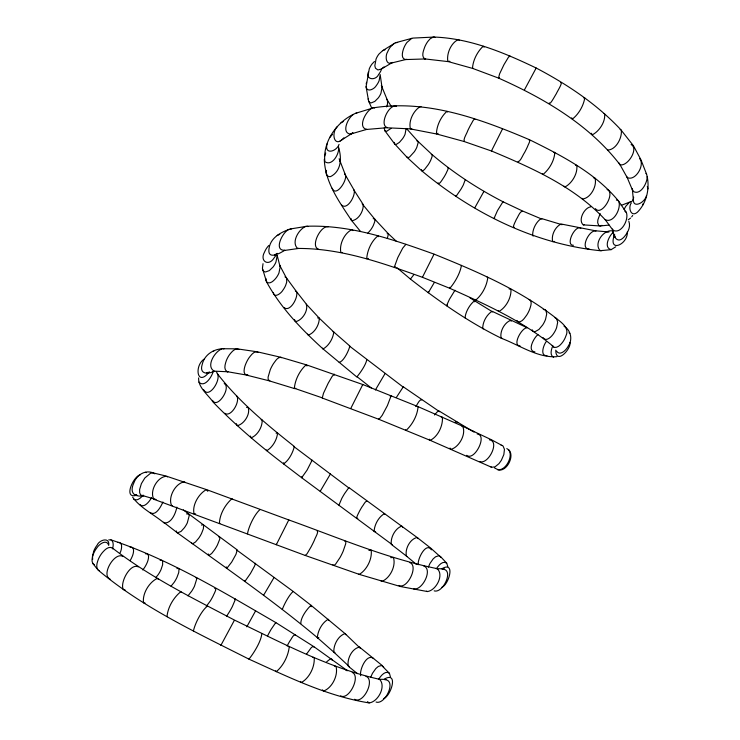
<?xml version="1.0" encoding="UTF-8"?>
<svg xmlns="http://www.w3.org/2000/svg" width="740" height="740" viewBox="0 0 740 740"><rect width="100%" height="100%" fill="white"/><g stroke="black" fill="none" stroke-linecap="round" stroke-linejoin="round"><path stroke-width="1.11" d="M208.282 553.955L208.458 555.222C245.578 581.807 282.699 608.511 317.682 637.908L318.82 637.649M421.532 169.626L421.689 170.783C472.453 213 534.132 243.867 600.288 250.712L611.138 249.648L615.763 246.79M384.245 127.854L384.763 130.592L394.605 143.847L407.055 157.352L421.689 170.783L423.067 170.69L424.594 169.404L428.275 164.641A19.795 8.297 -51.8 0 0 430.689 160.321L432.086 156.639L432.086 154.595L417.86 141.257L406.565 128.64M394.226 43.355L390.554 46.787A24.235 20.637 76.3 0 0 387.64 51.874C384.874 55.778 385.808 66.424 392.533 62.419L381.489 68.968L377.946 69.967L375.495 68.237L374.819 65.777L376.05 59.089A23.504 21.331 62.1 0 1 378.908 54.122L382.589 50.699L395.438 42.754L412.8 38.092L434.241 37.056C470.252 38.406 504.107 52.651 536.176 68.015C567.182 84.323 596.801 104.025 620.841 129.74L633.422 145.734L640.933 159.748L646.584 174.187C650.266 187.146 647.028 202.677 637.353 212.269C630.887 217.81 627.779 207.329 631.405 202.816M646.529 195.48C645.086 202.871 631.072 210.049 633.662 197.118M647.195 176.564C647.417 183.104 640.165 196.285 632.922 191.161L626.678 176.342M338.541 146.816C339.836 153.504 332.047 166.87 324.86 161.662C322.668 141.192 337.236 121.221 355.681 113.275L373.672 107.79C427.618 99.364 480.926 119.057 529.803 139.869C561.78 155.696 595.015 172.679 618.187 200.614L626.327 212.426C629.194 219.604 620.99 234.848 612.887 230.122L605.209 219.678C613.414 223.822 621.36 208.634 618.825 201.363M338.726 148.074C341.63 157.435 341.445 169.636 332.389 175.547C328.671 178.923 324.61 174.326 326.543 170.376M555.768 350.168C555.814 365.199 571.021 349.521 570.068 342.398M248.844 658.443L248.982 659.155C287.768 676.684 326.729 696.127 369.158 702.917C378.177 701.871 386.428 686.137 379.555 679.32C328.292 667.85 281.496 642.625 234.478 620.092C192.65 598.105 149.813 576.987 112.304 547.942C108.142 545.815 104.201 550.43 101.796 553.326A26.399 23.985 -41.4 0 0 98.374 559.237C97.134 562.567 95.488 567.145 98.235 570.161C143.144 607.864 197.016 632.839 248.982 659.155C254.338 652.421 261.109 641.127 261.747 634.014M378.945 418.544L379.028 419.377L430.18 440.337L491.591 467.264L495.032 466.857L498.973 463.629L501.35 460.308L503.838 454.591L504.458 449.356L503.052 446.007L491.499 439.791L462.565 426.166L417.702 406.491L362.794 384.522L306.545 364.885L280.821 357.281L257.261 351.805L237.179 348.845L222.934 348.734C213.407 349.003 204.444 354.849 202.242 364.321C199.162 373.885 206.96 374.792 214.397 371.184M198.616 377.909C198.117 387.732 208.199 394.809 213.166 402.19C234.904 424.649 258.723 444.925 283.55 463.888C288.831 460.493 292.79 452.815 294.354 446.507C266.668 424.557 239.02 401.737 217.32 373.644C221.343 379.648 209.078 399.397 203.63 389.767M509.925 56.684L509.869 55.852L508.519 57.119L503.986 64.639L499.602 73.834L498.52 78.079C544.067 98.374 589.207 124.625 620.028 164.752C627.538 166.861 639.092 148.574 631.118 144.531M474.59 301.791L474.571 300.801L469.761 297.674M503.043 202.149L502.978 201.743C477.707 188.681 453.722 173.095 432.086 154.595L431.291 154.429M374.459 61.475L372.054 63.992A22.653 21.423 38.2 0 0 369.269 68.839L366.078 86.756L368.575 100.936L371.665 108.012M368.279 72.215C365.754 80.216 375.976 80.651 378.612 74.5A22.755 21.497 35.7 0 0 381.396 69.653M176.842 507.131C175.722 513.32 171.329 523.837 164.04 522.93C153.809 514.383 140.434 508.066 132.617 497.169M334.267 375.097L334.24 374.125L332.112 376.438L328.153 383.302L323.491 393.255L322.252 398.018L379.028 419.377L382.182 415.344L387.399 405.603L391.146 395.724L390.174 396.159M403.365 387.214L349.299 345.95M627.354 231.777C628.168 244.746 607.152 253.626 614.69 234.182M449.828 287.342L449.828 288.322C486.356 304.677 523.809 321.428 554.519 347.476C558.33 347.707 561.096 344.294 563.131 341.51A23.847 21.876 -28.4 0 0 565.86 336.071C569.763 328.412 562.095 322.881 556.693 318.746L555.953 318.108C519.591 289.673 476.569 271.303 434.065 254.125C393.282 239.547 351.038 224.747 307.118 226.246L290.45 228.947C281.32 231.981 270.905 237.383 269.138 247.872C266.761 260.239 278.887 254.097 284.78 250.24C272.986 250.953 282.884 231.25 289.229 229.289M438.126 182.854C438.903 186.054 442.936 178.451 443.935 177.221A19.638 5.596 -55.1 0 0 446.331 172.919C446.646 171.652 449.337 167.989 447.506 167.554M226.274 566.868L226.477 568.126L227.43 567.58L231.685 562.086L235.977 554.334L237.225 549.903L183.298 509.897M283.605 462.778L283.55 463.888L301.68 477.726L392.413 544.807M348.929 488.002L293.743 446.461M327.043 143.921C324.111 155.289 336.682 151.598 339.05 144.374M356.8 376.512L371.323 387.973M549.219 102.98C549.746 106.014 555.462 94.803 556.304 93.758C556.878 92.038 563.27 82.297 560.698 82.575M311.142 606.717L311.068 605.329L292.911 591.223L236.569 549.913M292.92 591.713C289.377 594.729 284.373 603.738 282.301 609.464M410.432 278.573L410.432 279.072C438.885 301.291 468.661 322.205 501.147 338.143L501.655 338.402C519.24 345.043 537.582 358.012 556.905 356.68M366.189 83.898L366.568 82.297M263.024 263.671L262.423 268.343L266.548 281.857C280.58 307.581 301.245 329.078 322.769 348.688L356.828 376.975C360.732 372.285 365.653 364.996 366.726 360.056M112.415 548.784C113.812 545.676 113.794 538.739 108.761 539.839M324.592 156.344L325.72 153.032M275.576 623.422L275.77 622.553C222.675 591.806 169.432 559.385 110.972 539.867M456.108 195.48L456.016 196.424L460.955 189.209A19.536 2.849 -58.1 0 0 463.332 184.926L465.127 180.024M213.185 371.415C211.918 376.725 204.573 388.167 198.884 382.09M245.005 580.447L244.894 581.464L250.462 573.491L254.505 566.137L255.568 563.316L255.133 563.482M301.818 476.69L301.68 477.726L307.054 470.131L312.123 460.188L311.309 460.77M613.812 237.198L614.422 235.468M386.595 106.893L387.538 103.905L387.483 100.4L381.322 85.507M120.093 552.836C121.749 549.755 123.321 541.514 117.614 542.355M428.358 567.164L429.885 563.602L433.131 558.922L435.555 556.795L438.866 555.712L440.467 556.526L446.701 563.159L447.839 566.627M642.607 205.23L643.254 203.528M552.715 346.006C551.337 349.354 549.469 355.265 553.631 357.318M370.823 676.98L372.461 673.317L375.837 668.553L378.325 666.435L381.646 665.463L389.444 673.335L390.461 677.035M162.911 502.016C161.07 506.41 155.603 516.742 150.118 512.459M387.335 238.474L388.426 233.822L374.385 218.716L373.191 218.735M502.516 128.899L491.434 150.988L463.999 141.47L436.841 134.042L410.46 128.917C408.267 121.166 413.475 110.454 420.413 106.514L421.032 106.727M288.628 520.276L288.785 519.942C337.755 537.481 385.993 558.228 437.155 568.653C444.37 574.915 436.128 590.409 427.461 591.556L400.442 586.524L359.252 574.388L305.454 555.537L153.948 499.296C149.054 491.406 157.454 476.412 166.704 476.264L207.052 489.806L288.785 519.942L276.288 544.742L276.566 544.242M422.549 277.056L422.429 277.296C382.247 262.913 340.835 248.141 297.6 248.455C290.977 242.341 298.729 229.058 306.082 226.237M624.033 209.457L625.781 206.284L629.102 202.658M362.387 385.337L362.794 384.522L350.853 408.295M600.168 213.573L597.865 219.928L597.689 222.712L598.734 225.432L600.186 225.959L609.076 225.09M234.303 620.435L220.89 645.345L221.186 644.836M267.612 635.808L268.407 634.263A21.164 2.969 -60.4 0 1 271.09 629.398L275.77 622.553L313.76 646.584L347.393 670.708L346.07 670.412M491.647 150.608L491.452 150.969C532.504 168.156 575.221 187.09 605.847 220.446M433.992 254.264L422.429 277.296L449.828 288.322C455.091 282.236 460.354 272.782 461.399 265.382M535.834 68.654L536.176 68.015L524.457 89.864M474.83 207.764L483.932 191.355L483.488 192.141M263.736 595.025L274.059 577.477M246.799 626.826L255.596 610.851M396.427 397.361L403.291 386.817L439.625 411.736M330.438 473.942L320.235 491.24M434.352 282.449L428.257 292.79L428.775 291.911M375.374 389.999L384.883 373.876M306.499 654.141L311.309 647.593L312.798 646.52L314 647.038M415.769 406.556C417.277 404.836 419.534 398.888 421.745 399.896M151.598 497.668C149.572 501.23 143.949 508.954 139.721 504.393M546.25 341.593C543.558 344.97 539.645 356.125 546.98 355.672M632.228 201.151L633.19 199.569M337.375 126.568C330.688 132.904 334.286 149.138 343.878 137.797M413.706 274.864L410.432 279.072L396.853 267.639M226.459 616.494L229.585 611.554A21.155 3.247 -61.7 0 0 232.277 606.698L235.551 599.03L234.904 599.622M454.971 290.256L449.439 299.302L446.525 305.75L447.349 305.084M436.628 568.422C438.626 565.434 442.807 560.291 446.701 563.159M379.25 678.367C381.257 675.398 385.67 670.116 389.444 673.335M631.664 216.857L632.709 215.46M434.528 414.983L437.183 411.912L439.061 411.005L473.998 432.086M330.086 137.178L332.445 134.412M142.764 569.957L143.902 568.487A22.57 17.205 -64.2 0 0 146.825 563.38C148.111 560.827 150.608 553.002 145.447 553.751M209.337 371.822C196.923 387.76 194.028 365.477 204.286 359.02M494.699 217.986L493.969 218.568L497.521 210.539L502.978 201.743L522.237 210.854L541.865 219.105M268.768 245.514L267.538 246.938A23.171 22.478 28.3 0 0 264.568 252.007C259.342 261.081 268.657 266.983 274.17 257.825A23.301 22.533 23.9 0 0 276.298 254.523M155.918 577.468L158.12 574.73A22.098 15.124 -64 0 0 160.978 569.707L162.624 564.805L162.624 561.346A2.868 1.98 -64 0 0 160.978 560.245L160.136 560.476M143.172 495.125C141.016 497.659 137.103 501.655 133.626 499.185M326.71 661.745L330.503 658.813L331.724 659.044L332.279 660.422M171.07 586.145L174.159 582.334A21.747 12.312 -63.5 0 0 176.962 577.376L178.728 572.612L178.978 569.328A2.821 1.619 -63.5 0 0 177.656 568.394L176.925 568.662M395.28 266.65L394.309 267.14L397.796 257.594L402.736 248.104L405.927 244.311M367.586 233.516L370.647 229.918A19.971 11.091 -48.7 0 0 373.284 225.552L374.782 221.584L374.745 219.096L362.128 203.759M187.978 595.857L191.706 591.149A21.469 9.361 -62.9 0 0 194.463 586.237L196.886 578.504A2.794 1.23 -62.9 0 0 195.897 577.746M206.256 606.412L210.317 600.954A21.275 6.336 -62.3 0 0 213.046 596.079C213.518 594.599 217.801 587.68 214.748 588.457M499.287 77.524L498.52 78.079L472.823 68.469L448.366 61.642L424.732 58.895C420.912 56.166 423.65 50.274 424.853 46.722A25.345 17.131 -85 0 1 427.859 41.412L430.162 38.785L433.372 37M613.599 231.972C609.187 235.45 603.155 247.66 611.138 249.648M537.943 334.619C533.836 337.755 526.806 350.982 534.909 351.87M383.986 66.905L381.489 68.968M391.025 128.409L386.844 131.174A2.701 2.007 -39.2 0 1 384.763 130.592M630.545 218.087L628.223 219.845M514.494 227.458C511.442 228.392 515.789 220.992 516.298 219.475C517.908 217.273 519.942 210.835 522.542 211.363M353.221 114.524C347.93 117.965 340.974 132.96 350.483 134.097L366.753 129.38C356.976 127.521 366.337 110.02 372.618 107.92M438.071 133.311L436.443 133.894C436.563 125.828 440.911 116.707 446.932 111.352L447.543 112.027M357.818 518.296C354.793 519.304 359.002 512.543 359.474 511.229A20.295 5.966 -60.3 0 1 362.175 506.585C363.377 505.365 365.699 499.953 367.308 501.461M338.948 505.096L341.871 498.251A20.165 2.942 -59.9 0 1 344.562 493.645L348.892 487.558L417.157 537.508L430.634 548.035L441.012 557.368M529.165 140.128C531.116 140.026 527.842 145.169 527.565 146.52A25.882 4.801 -59.4 0 1 524.716 152.283C522.829 154.827 520.572 161.56 517.963 161.709M277.167 253.357L274.531 255.004M441.567 587.458C448.718 585.118 455.896 560.67 442.095 568.616M464.359 141.21C462.879 139.425 466.977 133.348 467.828 130.518A25.882 4.459 -67 0 1 470.733 124.773C471.722 123.626 473.702 118.141 474.923 119.362M383.607 698.597C390.766 696.359 398.851 671.31 384.754 678.821M317.238 530.95C318.838 532.347 314.889 538.128 314.213 540.616A27.158 5.106 -63.7 0 1 310.985 547.073L307.072 553.742L305.278 555.389M368.298 258.408L366.716 258.713C367.225 250.444 371.536 240.925 378.029 235.783L378.556 236.671M340.095 140.979L352.943 132.821L350.483 134.097M341.029 122.72L343.545 121.406M454.656 422.475L456.275 421.717L457.727 422.651M295.843 388.269L294.668 388.639L269.12 380.804L245.828 374.93L227.06 371.637C223.286 369.325 225.256 363.839 226.375 360.491A25.058 21.849 -72.8 0 1 229.502 354.719C231.611 352.027 235.172 347.384 239.02 349.474M368.89 550.384L371.156 550.07C372.424 558.774 366.864 569.985 359.252 574.388L358.669 574.101M277.186 235.413L279.748 234.376M136.909 495.125C122.72 499.972 133.172 476.171 140.434 474.738M411.718 38.369L406.972 42.43A24.836 19.268 86.9 0 0 404.003 47.628C402.597 51.032 400.294 58.876 405.77 59.561L425.611 58.941L424.732 58.895M382.589 50.699L385.031 49.747M276.113 433.168L277.555 433.067C277 439.727 272.561 447.33 266.779 450.688L266.298 449.92M375.606 531.542L374.107 531.598C374.311 524.891 378.603 516.89 384.486 513.625L385.013 514.429M602.036 225.367L600.186 225.959L583.333 224.886C577.672 220.52 584.23 207.524 590.844 206.821M554.621 241.471L552.734 241.619C550.949 235.422 555.268 226.625 561.133 223.998L595.256 230.76L609.011 231.999M630.267 201.909L631.396 201.428L621.212 205.378M583.462 97.809L584.785 98.013C583.398 105.931 578.754 114.099 572.409 119.066L571.696 117.836M221.722 348.929C214.563 351.713 205.628 366.531 214.276 371.147L228.077 371.776L227.06 371.637M206.701 372.886L208.023 372.35M390.702 557.646L393.412 557.488C396.224 565.906 390.026 578.255 381.803 581.474L380.517 580.447M387.14 233.729L388.149 233.535L396.307 241.249M449.901 61.346L447.82 61.281C446.451 53.502 451.187 42.633 458.513 39.47L459.42 40.543M201.502 525.086L202.261 524.808A2.794 1.619 -60 0 1 203.611 525.659L203.361 528.804L201.558 533.41A21.358 12.229 -60.2 0 1 198.681 538.239L195.517 541.985L192.909 543.632A2.803 1.619 -60.6 0 1 191.567 542.744M573.445 245.264C564.999 245.541 574.878 224.683 580.845 228.207M553.779 152.44L554.797 152.375C554.445 160.46 549.357 169.349 543.049 174.399L542.411 173.752M589.114 249.019C579.67 249.158 589.253 229.215 595.977 231.037M344.655 541.005L345.858 541.597L345.7 543.761L343.184 551.152A26.964 10.092 -64.1 0 1 340.012 557.572L335.673 564.028L334.064 565.443L332.889 564.777M520.081 345.95C511.821 345.746 521.672 327.441 527.176 327.764L492.1 311.29C486.643 314.63 482.489 322.279 482.757 328.671L483.655 328.773M601.232 250.712L602.268 250.416M612.692 230.889C603.192 229.197 593.323 244.126 600.288 250.712M509.083 288.905L510.988 289.285C511.396 297.554 506.299 307.165 499.139 311.355L498.057 310.717M300.829 623.635C300.514 618.094 306.341 609.584 311.068 605.329L345.062 633.616L360.445 648.407M406.861 59.274L390.156 63.335M317.617 317.895L318.866 317.793L333.786 332.019L349.863 346.033C348.632 351.186 343.434 361.657 339.17 362.36M186.545 513.893L188.672 514.096L189.227 515.632L187.303 522.865A21.682 15.003 -59.8 0 1 184.38 527.75L181.023 531.44L177.424 532.856L163.605 522.227M442.159 569.199C454.647 568.857 443.103 593.702 434.186 590.862M395.438 42.754L397.648 42.476M322.548 397.944L294.344 388.278C295.112 379.685 299.682 370.675 306.055 364.866L306.989 365.986M288.295 646.482L289.266 646.575C288.378 655.732 283.318 665.889 276.214 671.716L275.659 670.819M247.808 374.801C241.878 375.707 244.459 366.698 245.874 363.664A25.539 19.48 -69.7 0 1 249.047 357.762C251.054 355.256 254.273 350.27 257.992 352.286M384.717 679.69C397.056 679.995 385.133 705.229 376.068 702.047M195.638 513.865L194.056 513.875C191.965 505.189 198.653 493.83 206.368 489.602L207.829 491.286M411.856 128.954L386.456 127.761L365.69 129.528M246.568 407.435L248.067 407.398C250.758 413.891 244.061 424.279 237.3 425.667L236.31 423.668M477.189 433.973C487.863 435.055 474.405 461.557 466.737 455.313M583.333 224.886L584.156 224.729M130.046 547.091C135.476 546.305 133.394 554.325 131.933 557.118A23.014 19.111 -64 0 1 130.064 560.679M533.568 235.857L532.698 235.764C532.273 229.529 536.047 221.917 541.273 218.476L562.021 224.72M212.519 351.482L213.749 351.278M489.371 439.8C500.268 441.253 488.187 465.016 479.798 461.557M387.409 127.622C378.714 125.504 388.99 103.369 396.501 106.292M355.681 113.275L356.81 113.109M283.559 250.592L298.646 248.446L297.6 248.455M575.433 165.205L576.756 165.335C577.968 173.299 572.066 183.344 564.935 186.98L563.991 186.156M218.799 536.953L219.845 537.582L219.688 539.312L217.431 544.964A21.09 9.315 -60.2 0 1 214.6 549.755L211.621 553.566L208.8 555.444L176.879 532.486L176.324 530.922M417.175 406.556L418.054 406.787C417.388 415.381 412.606 424.242 406.371 430.153L405.511 429.875M145.049 603.008L143.523 602.813C142.172 593.739 149.064 582.297 157.287 578.375L158.369 579.346M312.826 657.296L314.158 657.555C315.055 666.583 309.385 678.09 301.421 682.484L300.496 681.429M473.313 68.432L472.499 68.172C473.026 60.153 477.328 51.754 483.155 46.241L484.09 47.184M165.742 475.959L152.986 472.851L150.507 473.286L144.874 477.948L141.396 483.627L139.62 489.519L139.656 492.766L140.665 495.005L156.057 499.509M342.176 252.599L340.816 252.331C339.17 244.237 344.405 233.156 351.889 229.603L352.887 230.603M154.836 473.813C146.492 468.735 136.835 474.451 133.903 482.813C129.74 491.61 132.784 497.363 143.717 495.902M135.3 494.857L136.502 494.81M501.655 338.402L502.303 338.384M318.357 249.103C310.153 246.207 320.799 225.219 328.162 226.792M409.821 562.613C418.942 565.832 407.13 589.789 398.897 585.442M290.45 228.947L291.56 228.938M593.378 177.757L594.951 178.072C597.411 185.648 590.585 198.45 582.445 198.968L581.945 198.311M333.019 331.761L333.786 332.019C333.111 338.467 328.791 345.885 323.075 348.956M607.253 231.713L608.197 231.713M334.378 666.037L336.006 666.416C338.439 675.204 332.204 687.885 323.621 691.03L322.381 689.865M423.641 565.887C433.224 569.291 422.309 590.677 413.743 588.966M125.143 590.002L123.312 589.595C119.63 582.796 130.24 562.788 138.334 566.859M436.045 568.635L444.518 568.894M441.142 416.87L442.372 417.249C443.14 425.667 437.904 436.73 430.18 440.337L429.339 439.209M385.956 679.413L378.454 679.246L379.555 679.32M352.24 672.42C361.065 676.184 348.901 700.734 340.585 695.85M365.958 676.305C375.495 679.866 363.248 704.6 354.617 699.272M416.879 140.924L417.86 141.257L418.183 142.561L416.805 147.362A20.026 10.915 -48 0 1 414.354 151.728L409.525 157.047L408.018 157.703L406.815 156.806M247.475 533.836C248.723 526.297 254.773 513.976 260.018 509.573M261.137 419.737L262.154 420.098C262.506 426.869 257.529 435.425 251.138 437.821L250.407 436.054M110.131 579.152C100.603 575.146 114.783 551.115 123.108 556.563M607.105 189.533C615.976 192.659 601.666 217.014 595.385 208.634M487.031 277.056L487.799 277.482C486.827 285.769 482.332 294.474 475.987 299.894L475.237 299.423M269.86 380.869L268.195 379.601L268.093 377.123L270.294 369.611A25.808 15.235 -67.4 0 1 273.495 363.59C275.4 361.194 277.334 357.226 280.821 357.281L281.367 357.725M461.714 426.083L462.565 426.166C466.533 433.76 459.272 447.089 451.141 449.291L450.013 448.052M472.259 430.985L472.99 431.078M222.934 348.734L224.007 348.882M616.374 200.031L618.187 200.614M345.062 633.616C338.199 635.651 333.25 645.188 333.888 652.19L334.961 652.699M501.156 445.295L502.183 445.489M193.427 630.961C195.064 623.191 201.669 610.639 207.135 606.365M417.157 537.508C409.979 538.859 404.688 549.191 406.454 556.11L416.518 564.435M506.798 448.588C515.984 453.084 504.662 474.553 495.966 468.661M219.91 523.439L219.438 523.337C219.632 514.439 225.154 504.652 231.87 498.806L232.332 498.927M373.672 107.79L374.597 107.984M333.888 652.19L349.493 666.805M529.165 299.672L529.942 299.885C532.393 302.346 530.552 306.351 529.729 309.172A25.114 17.149 -50.7 0 1 526.815 314.972C524.679 317.756 522.088 322.557 517.982 321.872L517.001 320.439M382.506 665.778L359.548 647.139C352.101 648.305 346.801 659.007 348.244 666.139M224.211 383.57C231.537 387.418 217.375 409.498 212.491 400.349M172.439 505.688L171.569 505.438C167.749 497.271 175.528 482.924 184.51 481.87L185.176 482.499M145.429 472.333L146.474 472.638M141.497 495.652L142.533 495.948M153.948 499.296L154.919 499.583M603.988 113.534L604.58 113.719C605.727 121.582 599.372 131.174 592.407 134.791L591.26 133.237M295.325 290.94L296.555 291.68L306.721 304.621L319.264 318.144C319.43 324.693 314.565 333.065 308.256 335.109L307.655 334.138M555.037 317.793L555.953 318.108M167.481 616.679L167.027 616.522C167.786 607.355 173.604 597.467 180.791 591.713L181.448 592.453M564.047 326.211C570.799 330.114 572.871 339.429 568.394 345.83C566.618 349.622 560.087 356.597 556.545 351.121M307.118 226.246L308.016 226.588M284.983 276.862L286.325 277.731L296.555 291.68C298.581 297.203 290.099 312.65 284.077 307.609M426.499 591.186L427.461 591.556M620.139 129.445L620.841 129.74M465.072 317.867C465.442 312.039 469.835 304.307 474.571 300.801L492.701 311.947M369.158 702.917L367.456 701.677M98.235 570.161L99.169 570.651M434.241 37.056L434.963 37.444M94.517 564.898C90.465 562.696 92.26 556.97 93.564 553.576A25.808 24.466 -33 0 1 96.903 547.822C99.04 544.409 106.153 538.887 108.558 544.779M624.828 211.15L626.327 212.426M639.527 158.508C645.539 164.743 635.031 182.105 627.076 177.387L619.102 163.041M508.695 449.68C515.123 455.905 506.632 472.351 497.807 469.872M494.524 467.893L495.347 468.392M490.731 466.727L491.591 467.264M407.019 556.526L391.303 544.381C390.359 537.573 395.188 528.277 401.811 526.112L402.588 527.111M236.68 395.909C240.62 401.163 231.01 417.878 224.756 413.281M348.79 666.62L357.429 673.64M166.704 476.264L167.471 476.912M328.782 620.157L328.292 619.278C322.196 622.534 317.812 630.739 317.349 637.612L317.682 637.908M553.585 347.115L552.253 345.478M317.349 637.612L334.341 652.587M569.023 332.741L569.8 333.425M306.249 304.186C308.608 310.578 302.087 320.679 295.399 321.66L294.539 319.597M359.548 647.139L360.084 647.63M266.548 281.857C269.786 284.993 274.105 280.442 276.122 277.889A21.895 19.915 -32.8 0 0 278.943 273.032L280.155 266.937L277.195 255.457M353.6 189.533L363.174 204.444C363.849 210.891 358.512 220.067 351.815 220.696L351.38 220.215C339.142 201.65 325.101 182.438 324.286 159.34M344.627 173.743L354.09 190.069C355.912 195.406 347.226 210.632 341.649 205.082M112.304 547.942L113.017 548.775M360.556 231.509L351.38 220.215L351.065 218.568M339.142 158.767L345.506 175.204C347.208 180.523 336.006 197.784 332.158 188.265M92.833 563.538L97.504 569.328M619.454 164.03L620.028 164.752M607.512 149.424L608.002 150.054C616.106 149.536 622.127 138.019 621.341 130.351M645.965 173.373L646.584 174.187M501.147 338.143C499.611 331.724 504.282 322.834 510.415 320.401L511.285 321.197M386.474 99.123A2.766 2.229 -33.4 0 1 387.066 99.641L391.108 106.135M556.693 318.746L557.664 322.344L556.61 327.635A24.392 21.164 -38.3 0 1 553.816 333.213C551.948 336.349 546.065 342.565 543.04 337.588M417.721 537.934L418.118 538.646M383.209 666.407L383.709 667.323M387.066 99.641L387.483 100.4M532.18 329.79L532.671 330.715A3.293 2.664 -44.7 0 0 535.251 331.575L538.923 329.476L542.698 324.971A24.744 19.776 -44.9 0 0 545.556 319.282L546.721 313.945L545.889 310.393A3.293 2.646 -43.6 0 0 543.29 309.57M368.575 100.936L369.029 101.796A2.812 2.498 -23.3 0 0 371.415 102.832L374.819 101.399L378.316 97.883A21.442 18.972 -23.7 0 0 380.971 93.24L382.025 87.44L380.184 74.592L379.13 80.678A21.932 20.618 -2.4 0 1 376.41 85.424C374.579 89.013 366.985 92.99 366.078 86.756M373.672 658.563C366.763 652.893 359.224 669.885 360.685 675.759M216.302 371.517L217.819 374.505M279.923 265.789L279.479 264.883L286.722 278.555L286.676 282.273L285.64 285.418A21.349 17.843 -42.1 0 1 282.893 290.182C281.329 293.17 274.272 298.692 273.236 292.679M262.672 269.573L263.144 270.572A2.96 2.84 -12.1 0 0 265.669 271.932L269.314 270.618L273.079 266.992A22.524 21.543 -12.3 0 0 275.964 262.034L277.167 255.651M628.843 221.362C630.989 226.755 627.779 232.73 624.273 236.791C617.391 244.561 613.34 236.735 612.433 229.058L612.887 230.122M345.164 174.353L345.506 175.204M345.506 634.023L345.784 634.707M632.922 191.161L632.33 188.774L633.375 200.263M647.324 186.443L647.926 188.894M431.383 549.838C426.055 541.504 417.138 559.459 418.276 564.712M295.343 634.985C293.197 634.217 291.292 639.471 289.849 641.062A21.284 6.059 -59.8 0 0 287.157 645.965M322.649 348.161L322.769 348.688M381.775 86.367L382.025 87.44M266.113 280.941L265.873 278.443M614.968 236.032L615.208 237.346M92.694 559.329L92.454 556.323L93.906 550.699A25.077 24.263 -33.9 0 1 97.153 545.102C99.354 539.802 109.909 536.694 108.752 545.269M406.14 128.418L405.048 134.329A20.304 13.422 -43.5 0 1 402.551 138.741L399.424 142.376L396.52 144.245A2.673 1.785 -43.4 0 1 394.605 143.847L394.161 142.358M340.095 160.432L340.261 161.597M368.289 98.587L368.335 99.854"/></g></svg>
